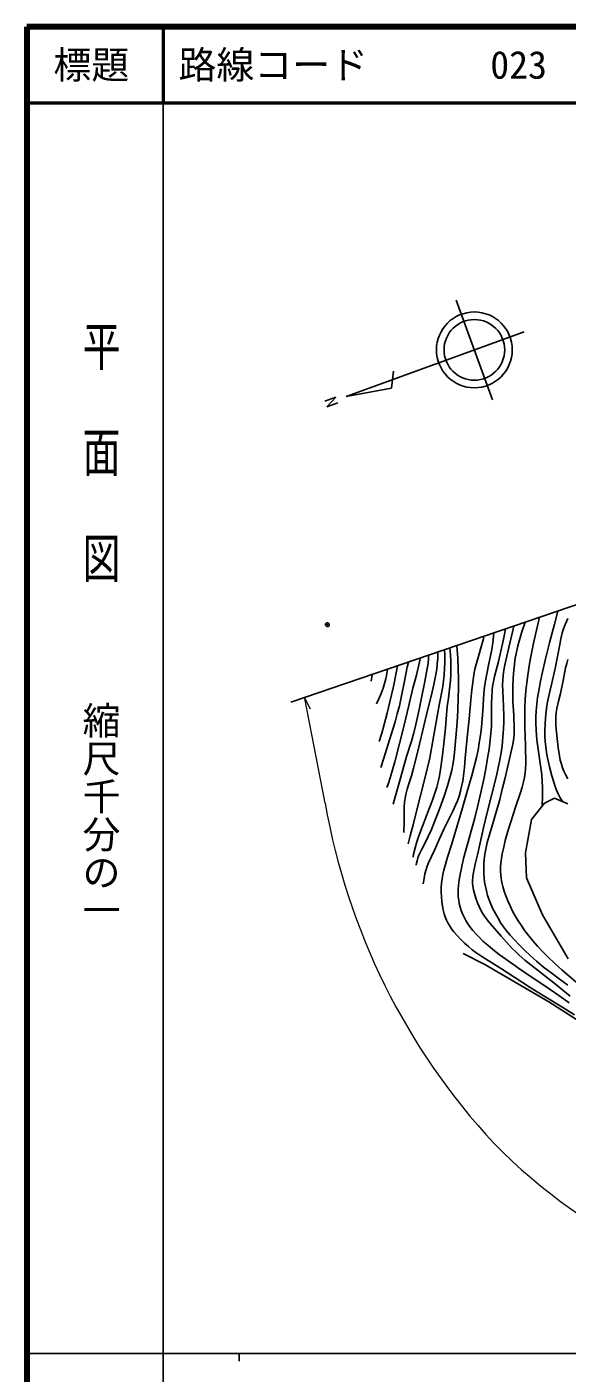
# Model space of a CAD drawing. Units: millimetres, scale not verified. Extents: x 40000 to 680000, y 20000 to 380000.
# Drawn here: x 40000 to 111276, y 202409 to 380000 of the extents above; entities that cross this region are included whole.
import ezdxf
from ezdxf.enums import TextEntityAlignment as Align

# ---------------------------------------------------------------- set-up
doc = ezdxf.new("R2010")
doc.units = ezdxf.units.MM
doc.header["$LTSCALE"] = 1000
doc.header["$PDMODE"] = 32
doc.header["$PDSIZE"] = 500
for name, color, linetype, lineweight in [('M-BGD', 7, 'Continuous', 25), ('M-BMK-OTRS', 5, 'Continuous', 25), ('M-BMK-SRVR', 3, 'Continuous', 25), ('M-STR-HTXT', 7, 'Continuous', 13), ('M-TTL', 2, 'Continuous', 140), ('M-TTL-BAND', 7, 'Continuous', 25), ('M-TTL-LINE', 7, 'Continuous', 50)]:
    doc.layers.add(name, color=color, linetype=linetype, lineweight=lineweight)
doc.layers.add('M-OTRS', color=6, linetype='Continuous')
doc.layers.add('M-TTL-TXT', color=7, linetype='Continuous')
doc.styles.add('@ＭＳ ゴシック', font='')
doc.styles.add('ＭＳ ゴシック', font='')
doc.styles.get('@ＭＳ ゴシック').set_extended_font_data('@MS Gothic')
doc.styles.get('ＭＳ ゴシック').set_extended_font_data('MS Gothic')

msp = doc.modelspace()

# ---------------------------------------------------------------- linework, layer by layer
at = {"layer": 'M-BGD'}
for p, q in [((107640, 302113), (107237, 300432)), ((110057, 302937), (109599, 301189)), ((111355, 301956), (111013, 301172)), ((103089, 300351), (102828, 298990)), ((103127, 300575), (103089, 300351)), ((104135, 300374), (103579, 298123)), ((104260, 300961), (104135, 300374)), ((105306, 300195), (105029, 299271)), ((105729, 301462), (105306, 300195)), ((107237, 300432), (106856, 298699)), ((109599, 301189), (108975, 298768)), ((110816, 300615), (110647, 300049)), ((111013, 301172), (110816, 300615)), ((96731, 298395), (96846, 296726)), ((100237, 299292), (99959, 298198)), ((100309, 299615), (100237, 299292)), ((101472, 298729), (101335, 297869)), ((101579, 299590), (101472, 298729)), ((101622, 300062), (101579, 299590)), ((102828, 298990), (102535, 297628)), ((105029, 299271), (104780, 298338)), ((106856, 298699), (106504, 296957)), ((108975, 298768), (108450, 296649)), ((110300, 298519), (110013, 296929)), ((110459, 299289), (110300, 298519)), ((110647, 300049), (110459, 299289)), ((91822, 296223), (91922, 296756)), ((92925, 296022), (92987, 296688)), ((92987, 296688), (93010, 297127)), ((94208, 296703), (94152, 295943)), ((94234, 297461), (94208, 296703)), ((94233, 297544), (94234, 297461)), ((95103, 297841), (95127, 297174)), ((95127, 297174), (95131, 296189)), ((95808, 298081), (95876, 297221)), ((95876, 297221), (95921, 296284)), ((96846, 296726), (96915, 295353)), ((99652, 297115), (99369, 296193)), ((99959, 298198), (99652, 297115)), ((101335, 297869), (100905, 295812)), ((102535, 297628), (102217, 296289)), ((103579, 298123), (103046, 295839)), ((104441, 296715), (104325, 295935)), ((104596, 297533), (104441, 296715)), ((104780, 298338), (104596, 297533)), ((106504, 296957), (106278, 295721)), ((108450, 296649), (107952, 294516)), ((110013, 296929), (109696, 295347)), ((87593, 295281), (87496, 294709)), ((88783, 295011), (88359, 292992)), ((88917, 295732), (88783, 295011)), ((90182, 295526), (89766, 293477)), ((90332, 296214), (90182, 295526)), ((91389, 294482), (91822, 296223)), ((92518, 293637), (92832, 295355)), ((92832, 295355), (92925, 296022)), ((94072, 295259), (93962, 294571)), ((94152, 295943), (94072, 295259)), ((95107, 295340), (95053, 294493)), ((95131, 296189), (95107, 295340)), ((95921, 296284), (95937, 295343)), ((95937, 295343), (95922, 294568)), ((96915, 295353), (96953, 293980)), ((99114, 295262), (98974, 294562)), ((99369, 296193), (99114, 295262)), ((100905, 295812), (100506, 293753)), ((101868, 294947), (101694, 294298)), ((102217, 296289), (101868, 294947)), ((102928, 295148), (102838, 294450)), ((103046, 295839), (102928, 295148)), ((104240, 295150), (104160, 294068)), ((104325, 295935), (104240, 295150)), ((106278, 295721), (106082, 294475)), ((109696, 295347), (109212, 293263)), ((111083, 295449), (110751, 293760)), ((111224, 296005), (111083, 295449)), ((111393, 296550), (111224, 296005)), ((85414, 293694), (85558, 294512)), ((85558, 294512), (85570, 294591)), ((87186, 293377), (87002, 292787)), ((87341, 293975), (87186, 293377)), ((87496, 294709), (87341, 293975)), ((89766, 293477), (89470, 291961)), ((90926, 292744), (91389, 294482)), ((92174, 291917), (92518, 293637)), ((93683, 293233), (93373, 291899)), ((93962, 294571), (93683, 293233)), ((94975, 293731), (94866, 292967)), ((95053, 294493), (94975, 293731)), ((95877, 293792), (95757, 292621)), ((95922, 294568), (95877, 293792)), ((96953, 293980), (96951, 292732)), ((98863, 293851), (98696, 292531)), ((98974, 294562), (98863, 293851)), ((100506, 293753), (100389, 292919)), ((101454, 293039), (101389, 292433)), ((101549, 293641), (101454, 293039)), ((101694, 294298), (101549, 293641)), ((102790, 293824), (102771, 293192)), ((102771, 293192), (102786, 292325)), ((102838, 294450), (102790, 293824)), ((104160, 294068), (104111, 292985)), ((105950, 293454), (105847, 292425)), ((106082, 294475), (105950, 293454)), ((107725, 293463), (107527, 292400)), ((107952, 294516), (107725, 293463)), ((109212, 293263), (108756, 291170)), ((110751, 293760), (110387, 292071)), ((86440, 291369), (86141, 290692)), ((86736, 292074), (86440, 291369)), ((87002, 292787), (86736, 292074)), ((88359, 292992), (87904, 290975)), ((89470, 291961), (89144, 290449)), ((90354, 290313), (90926, 292744)), ((91765, 289944), (92174, 291917)), ((93373, 291899), (92782, 289477)), ((94866, 292967), (94411, 290517)), ((95607, 291450), (95469, 290342)), ((95757, 292621), (95607, 291450)), ((96919, 291477), (96852, 289860)), ((96951, 292732), (96919, 291477)), ((98696, 292531), (98559, 291208)), ((100301, 292076), (100149, 289827)), ((100389, 292919), (100301, 292076)), ((101339, 291627), (101320, 290819)), ((101389, 292433), (101339, 291627)), ((102786, 292325), (102832, 291451)), ((102832, 291451), (102903, 290300)), ((104111, 292985), (104098, 292016)), ((104098, 292016), (104114, 291045)), ((105766, 291296), (105716, 290165)), ((105847, 292425), (105766, 291296)), ((107393, 291526), (107288, 290647)), ((107527, 292400), (107393, 291526)), ((110387, 292071), (110143, 291067)), ((87904, 290975), (87544, 289472)), ((89144, 290449), (88874, 289384)), ((89786, 287888), (90354, 290313)), ((91326, 287974), (91765, 289944)), ((92782, 289477), (92202, 287047)), ((94411, 290517), (93957, 288063)), ((95469, 290342), (95363, 289233)), ((96852, 289860), (96755, 288241)), ((98559, 291208), (98339, 288726)), ((100149, 289827), (99966, 287580)), ((101320, 290819), (101316, 289270)), ((102903, 290300), (102945, 289150)), ((104114, 291045), (104229, 289176)), ((105716, 290165), (105693, 288909)), ((107216, 289796), (107174, 288936)), ((107288, 290647), (107216, 289796)), ((108518, 289667), (108432, 288833)), ((108623, 290421), (108518, 289667)), ((108756, 291170), (108623, 290421)), ((109845, 289535), (109791, 289004)), ((109929, 290064), (109845, 289535)), ((110143, 291067), (109929, 290064)), ((87154, 287972), (86831, 286839)), ((87544, 289472), (87154, 287972)), ((88574, 288322), (87845, 285936)), ((88874, 289384), (88574, 288322)), ((89163, 285471), (89786, 287888)), ((91052, 286874), (91326, 287974)), ((93957, 288063), (93567, 285806)), ((95363, 289233), (95228, 287535)), ((96755, 288241), (96609, 286258)), ((98339, 288726), (98089, 286240)), ((101282, 287719), (101222, 286817)), ((101316, 289270), (101282, 287719)), ((102936, 288284), (102897, 287415)), ((102945, 289150), (102936, 288284)), ((104229, 289176), (104314, 287313)), ((105693, 288909), (105701, 287644)), ((107174, 288936), (107164, 288115)), ((107164, 288115), (107184, 287294)), ((108375, 287997), (108352, 287225)), ((108432, 288833), (108375, 287997)), ((109791, 289004), (109777, 288424)), ((109777, 288424), (109794, 287838)), ((109794, 287838), (109859, 286975)), ((86831, 286839), (86479, 285715)), ((87845, 285936), (87100, 283552)), ((90748, 285777), (91052, 286874)), ((92202, 287047), (91622, 284622)), ((95228, 287535), (95063, 285842)), ((96609, 286258), (96433, 284274)), ((98089, 286240), (97939, 284885)), ((99846, 286557), (99695, 285540)), ((99966, 287580), (99846, 286557)), ((101222, 286817), (101131, 285912)), ((102812, 286289), (102696, 285165)), ((102897, 287415), (102812, 286289)), ((104251, 286203), (104165, 285598)), ((104298, 286757), (104251, 286203)), ((104314, 287313), (104298, 286757)), ((105701, 287644), (105778, 285220)), ((107184, 287294), (107234, 286480)), ((107234, 286480), (107315, 285663)), ((108352, 287225), (108359, 286454)), ((108359, 286454), (108394, 285744)), ((109859, 286975), (109955, 286105)), ((109955, 286105), (110096, 284958)), ((88537, 283052), (89163, 285471)), ((90107, 283734), (90748, 285777)), ((91622, 284622), (91012, 282201)), ((93567, 285806), (93148, 283556)), ((95063, 285842), (94830, 283933)), ((96433, 284274), (96334, 283465)), ((97939, 284885), (97817, 283521)), ((99525, 284582), (99323, 283624)), ((99695, 285540), (99525, 284582)), ((100975, 284722), (100789, 283530)), ((101131, 285912), (100975, 284722)), ((102570, 284240), (102414, 283319)), ((102696, 285165), (102570, 284240)), ((104048, 284990), (103530, 282883)), ((104165, 285598), (104048, 284990)), ((105778, 285220), (105825, 282798)), ((107315, 285663), (107640, 283496)), ((108394, 285744), (108459, 285032)), ((108459, 285032), (108567, 284298)), ((108567, 284298), (108706, 283568)), ((110096, 284958), (110267, 283822)), ((87100, 283552), (86706, 282319)), ((88252, 281991), (88537, 283052)), ((89494, 281679), (90107, 283734)), ((93148, 283556), (92873, 282287)), ((94830, 283933), (94565, 282023)), ((96204, 282657), (96059, 281963)), ((96334, 283465), (96204, 282657)), ((97817, 283521), (97727, 282362)), ((99035, 282429), (98717, 281236)), ((99323, 283624), (99035, 282429)), ((100789, 283530), (100549, 282140)), ((102414, 283319), (102196, 282263)), ((103530, 282883), (103043, 280776)), ((105825, 282798), (105793, 282187)), ((107640, 283496), (107934, 281331)), ((108706, 283568), (108976, 282381)), ((108976, 282381), (109278, 281193)), ((110267, 283822), (110378, 283275)), ((110378, 283275), (110519, 282737)), ((110519, 282737), (110677, 282265)), ((87695, 280218), (87941, 280946)), ((87941, 280946), (88252, 281991)), ((88996, 279809), (89494, 281679)), ((90728, 281180), (90415, 280164)), ((91012, 282201), (90728, 281180)), ((92567, 281020), (91940, 278605)), ((92873, 282287), (92567, 281020)), ((94423, 281210), (94250, 280399)), ((94565, 282023), (94423, 281210)), ((95883, 281271), (95479, 279894)), ((96059, 281963), (95883, 281271)), ((97606, 281205), (97500, 280510)), ((97727, 282362), (97606, 281205)), ((98717, 281236), (98105, 279113)), ((100281, 280757), (99900, 279010)), ((100549, 282140), (100281, 280757)), ((101948, 281213), (101332, 278797)), ((102196, 282263), (101948, 281213)), ((103043, 280776), (102727, 279420)), ((105641, 280987), (105520, 280404)), ((105731, 281575), (105641, 280987)), ((105793, 282187), (105731, 281575)), ((107934, 281331), (107991, 280501)), ((109278, 281193), (109474, 280492)), ((110677, 282265), (110864, 281801)), ((110864, 281801), (111100, 281298)), ((111100, 281298), (111364, 280807)), ((87488, 279676), (87695, 280218)), ((88469, 277949), (88996, 279809)), ((90194, 279445), (90001, 278716)), ((90415, 280164), (90194, 279445)), ((93873, 279055), (93504, 278010)), ((94076, 279723), (93873, 279055)), ((94250, 280399), (94076, 279723)), ((95479, 279894), (95047, 278526)), ((97203, 279160), (97015, 278511)), ((97363, 279815), (97203, 279160)), ((97500, 280510), (97363, 279815)), ((98105, 279113), (97464, 276996)), ((99900, 279010), (99490, 277265)), ((102727, 279420), (102382, 278067)), ((105127, 278998), (104465, 277062)), ((105338, 279699), (105127, 278998)), ((105520, 280404), (105338, 279699)), ((107991, 280501), (108017, 279668)), ((108017, 279668), (108018, 278472)), ((109474, 280492), (109698, 279802)), ((109698, 279802), (109888, 279309)), ((109888, 279309), (110104, 278828)), ((110104, 278828), (110334, 278392)), ((88315, 277480), (88469, 277949)), ((89785, 277109), (89764, 276465)), ((89836, 277743), (89785, 277109)), ((89904, 278234), (89836, 277743)), ((90001, 278716), (89904, 278234)), ((91940, 278605), (91338, 276183)), ((93504, 278010), (93105, 276968)), ((94678, 277438), (94282, 276361)), ((95047, 278526), (94678, 277438)), ((96574, 277316), (96248, 276608)), ((96809, 277911), (96574, 277316)), ((97015, 278511), (96809, 277911)), ((99490, 277265), (99082, 275657)), ((101332, 278797), (100732, 276373)), ((102382, 278067), (101683, 275677)), ((104465, 277062), (103837, 275133)), ((106569, 275449), (108275, 277615)), ((108018, 278472), (107996, 277261)), ((108275, 277615), (109603, 278241)), ((109603, 278241), (111372, 277516)), ((110334, 278392), (110672, 277803)), ((89764, 276465), (89764, 275109)), ((91338, 276183), (90965, 274730)), ((93105, 276968), (92399, 275132)), ((94282, 276361), (93843, 275246)), ((95893, 275908), (95444, 275043)), ((96248, 276608), (95893, 275908)), ((97464, 276996), (96751, 274609)), ((99082, 275657), (98645, 274055)), ((100732, 276373), (100250, 274362)), ((101683, 275677), (100976, 273278)), ((105783, 271055), (106569, 275449)), ((89734, 273750), (89732, 273717)), ((89764, 275109), (89734, 273750)), ((90965, 274730), (90562, 273281)), ((92399, 275132), (91718, 273280)), ((93375, 274137), (92944, 273191)), ((93843, 275246), (93375, 274137)), ((95022, 274165), (94418, 272783)), ((95444, 275043), (95022, 274165)), ((96751, 274609), (96053, 272211)), ((98645, 274055), (98119, 272172)), ((100250, 274362), (99798, 272351)), ((103470, 273912), (103128, 272671)), ((103837, 275133), (103470, 273912)), ((90375, 272594), (90292, 272230)), ((90562, 273281), (90375, 272594)), ((91458, 272493), (91226, 271697)), ((91718, 273280), (91458, 272493)), ((92485, 272254), (92093, 271506)), ((92944, 273191), (92485, 272254)), ((94418, 272783), (93783, 271406)), ((96053, 272211), (95513, 270479)), ((98119, 272172), (97622, 270283)), ((99798, 272351), (99496, 270963)), ((100752, 272412), (100557, 271539)), ((100976, 273278), (100752, 272412)), ((102909, 271796), (102717, 270908)), ((103128, 272671), (102909, 271796)), ((91025, 270854), (90950, 270481)), ((91226, 271697), (91025, 270854)), ((91473, 270007), (91367, 269519)), ((91586, 270380), (91473, 270007)), ((91728, 270745), (91586, 270380)), ((92093, 271506), (91728, 270745)), ((93368, 270577), (92980, 269738)), ((93783, 271406), (93368, 270577)), ((95513, 270479), (95004, 268742)), ((97622, 270283), (97376, 269236)), ((99496, 270963), (99161, 269562)), ((100341, 270177), (100291, 269575)), ((100434, 270861), (100341, 270177)), ((100557, 271539), (100434, 270861)), ((102613, 270288), (102539, 269665)), ((102717, 270908), (102613, 270288)), ((105936, 267726), (105783, 271055)), ((91367, 269519), (91351, 269415)), ((92519, 268263), (92401, 267675)), ((92666, 268843), (92519, 268263)), ((92810, 269297), (92666, 268843)), ((92980, 269738), (92810, 269297)), ((94874, 268177), (94773, 267602)), ((95004, 268742), (94874, 268177)), ((97157, 268171), (97039, 267477)), ((97376, 269236), (97157, 268171)), ((98878, 268243), (98825, 267818)), ((99005, 268903), (98878, 268243)), ((99161, 269562), (99005, 268903)), ((100291, 269575), (100271, 268965)), ((100271, 268965), (100281, 268365)), ((100281, 268365), (100322, 267765)), ((102504, 269137), (102499, 268605)), ((102499, 268605), (102524, 268138)), ((102539, 269665), (102504, 269137)), ((92401, 267675), (92286, 266933)), ((94677, 266480), (94673, 265869)), ((94710, 267043), (94677, 266480)), ((94773, 267602), (94710, 267043)), ((96951, 266775), (96911, 266241)), ((97039, 267477), (96951, 266775)), ((98825, 267818), (98803, 267392)), ((98803, 267392), (98815, 267022)), ((98815, 267022), (98857, 266652)), ((98857, 266652), (98947, 266176)), ((100322, 267765), (100394, 267179)), ((100394, 267179), (100496, 266592)), ((100496, 266592), (100628, 266011)), ((102524, 268138), (102579, 267669)), ((102579, 267669), (102673, 267143)), ((102673, 267143), (102797, 266622)), ((102797, 266622), (102979, 266004)), ((108049, 262854), (105936, 267726)), ((94673, 265869), (94699, 265250)), ((94699, 265250), (94753, 264630)), ((94753, 264630), (94837, 264014)), ((96911, 266241), (96901, 265702)), ((96901, 265702), (96921, 265247)), ((96921, 265247), (96971, 264795)), ((96971, 264795), (97052, 264341)), ((98947, 266176), (99068, 265697)), ((99068, 265697), (99256, 265079)), ((99256, 265079), (99473, 264467)), ((100628, 266011), (100790, 265433)), ((100790, 265433), (100990, 264851)), ((100990, 264851), (101217, 264281)), ((102979, 266004), (103191, 265390)), ((103191, 265390), (103460, 264708)), ((103460, 264708), (103756, 264039)), ((94837, 264014), (94933, 263509)), ((94933, 263509), (95059, 263008)), ((95059, 263008), (95195, 262584)), ((97052, 264341), (97164, 263892)), ((97164, 263892), (97308, 263436)), ((97308, 263436), (97481, 262990)), ((97481, 262990), (97682, 262551)), ((99473, 264467), (99680, 263968)), ((99680, 263968), (99913, 263483)), ((99913, 263483), (100135, 263083)), ((100135, 263083), (100384, 262698)), ((101217, 264281), (101500, 263652)), ((101500, 263652), (101814, 263032)), ((101814, 263032), (102164, 262403)), ((103756, 264039), (104087, 263367)), ((104087, 263367), (104445, 262709)), ((111412, 257064), (108049, 262854)), ((95195, 262584), (95359, 262173)), ((95359, 262173), (95540, 261802)), ((95540, 261802), (95748, 261445)), ((95748, 261445), (96028, 261031)), ((97682, 262551), (97911, 262125)), ((97911, 262125), (98188, 261677)), ((98188, 261677), (98490, 261246)), ((98490, 261246), (98852, 260785)), ((100384, 262698), (100751, 262202)), ((100751, 262202), (101147, 261719)), ((101147, 261719), (102581, 260063)), ((102164, 262403), (102543, 261785)), ((102543, 261785), (102897, 261260)), ((102897, 261260), (103279, 260748)), ((104445, 262709), (104814, 262087)), ((104814, 262087), (105211, 261478)), ((105211, 261478), (105708, 260773)), ((96028, 261031), (96333, 260632)), ((96333, 260632), (96762, 260131)), ((96762, 260131), (97214, 259650)), ((97214, 259650), (97724, 259145)), ((98852, 260785), (99241, 260339)), ((99241, 260339), (99699, 259861)), ((99699, 259861), (100180, 259404)), ((100180, 259404), (100818, 258840)), ((102581, 260063), (104035, 258431)), ((103279, 260748), (103763, 260162)), ((103763, 260162), (104272, 259592)), ((104272, 259592), (104950, 258884)), ((105708, 260773), (106227, 260087)), ((106227, 260087), (106789, 259397)), ((106789, 259397), (107376, 258722)), ((97554, 257783), (100402, 256299)), ((97724, 259145), (98253, 258665)), ((98253, 258665), (98736, 258264)), ((98736, 258264), (99242, 257883)), ((99242, 257883), (100037, 257346)), ((100818, 258840), (101477, 258298)), ((101477, 258298), (102329, 257640)), ((102329, 257640), (103204, 257003)), ((104035, 258431), (104493, 257969)), ((104493, 257969), (104974, 257527)), ((104950, 258884), (105653, 258193)), ((104974, 257527), (105713, 256894)), ((105653, 258193), (106445, 257454)), ((107376, 258722), (108037, 258018)), ((108037, 258018), (108719, 257336)), ((100037, 257346), (100848, 256834)), ((100402, 256299), (108860, 251377)), ((100848, 256834), (102621, 255734)), ((102621, 255734), (104380, 254607)), ((103204, 257003), (104858, 255835)), ((104858, 255835), (106526, 254695)), ((105713, 256894), (106473, 256284)), ((106445, 257454), (107257, 256736)), ((106473, 256284), (108121, 255012)), ((107257, 256736), (108172, 255976)), ((108172, 255976), (109110, 255237)), ((108719, 257336), (109640, 256462)), ((109640, 256462), (110584, 255607)), ((104380, 254607), (106422, 253287)), ((106526, 254695), (108356, 253476)), ((108121, 255012), (109750, 253717)), ((109110, 255237), (110224, 254408)), ((110224, 254408), (111359, 253601)), ((110584, 255607), (112467, 253973)), ((106422, 253287), (108484, 251989)), ((108356, 253476), (110173, 252231)), ((109750, 253717), (111665, 252122)), ((110173, 252231), (111537, 251237)), ((108484, 251989), (110381, 250842)), ((108860, 251377), (114710, 247630)), ((110381, 250842), (112263, 249668))]:
    msp.add_line(p, q, dxfattribs=at)
at = {"layer": 'M-BMK-OTRS'}
msp.add_line((74817, 290927), (190402, 330319), dxfattribs=at)
at = {"layer": 'M-BMK-SRVR'}
for p, q in [((96653, 343974), (101429, 330814)), ((82121, 331253), (105621, 339782)), ((88102, 332360), (88360, 334581)), ((82121, 331253), (88102, 332360)), ((80778, 331153), (79324, 330617)), ((79596, 329872), (80778, 331153)), ((81047, 330399), (79596, 329872))]:
    msp.add_line(p, q, dxfattribs=at)
for radius in [5000, 4000]:
    msp.add_circle((99041, 337394), radius, dxfattribs=at)
at = {"layer": 'M-OTRS'}
msp.add_point((79643, 301140), dxfattribs=at)
at = {"layer": 'M-STR-HTXT'}
for p, q in [((79349, 277606), (76670, 291411)), ((76670, 291411), (77369, 290018))]:
    msp.add_line(p, q, dxfattribs=at)
for centre, radius, start, end in [((166312, 292797), 88280, 189.90842, 222.88419), ((154005, 284048), 73335, 224.41966, 305.50676)]:
    msp.add_arc(centre, radius, start, end, dxfattribs=at)
at = {"layer": 'M-TTL'}
for p, q in [((40000, 380000), (40000, 20000)), ((680000, 380000), (40000, 380000))]:
    msp.add_line(p, q, dxfattribs=at)
at = {"layer": 'M-TTL-BAND'}
for p, q in [((58000, 370000), (58000, 20000)), ((40000, 205000), (579000, 205000)), ((68000, 205000), (68000, 204000))]:
    msp.add_line(p, q, dxfattribs=at)
at = {"layer": 'M-TTL-LINE'}
for p, q in [((58000, 380000), (58000, 370000)), ((40000, 370000), (680000, 370000))]:
    msp.add_line(p, q, dxfattribs=at)

# ---------------------------------------------------------------- texts
at = {"layer": 'M-TTL-BAND', "style": '@ＭＳ ゴシック', "width": 1.4}
msp.add_text('平  面  図', height=3666, rotation=270, dxfattribs=at).set_placement((49777, 306475), align=Align.MIDDLE_RIGHT)
at = {"layer": 'M-TTL-BAND', "style": '@ＭＳ ゴシック'}
msp.add_text('縮尺千分の一', height=3666, rotation=270, dxfattribs=at).set_placement((49777, 261030), align=Align.MIDDLE_RIGHT)
at = {"layer": 'M-TTL-TXT', "style": 'ＭＳ ゴシック'}
msp.add_text('標題', height=3666, dxfattribs=at).set_placement((48500, 375000), align=Align.MIDDLE_CENTER)
for s, p in [('路線コード', (60000, 375000)), ('023', (101142, 375000))]:
    msp.add_text(s, height=3666, dxfattribs=at).set_placement(p, align=Align.MIDDLE_LEFT)

doc.saveas('drawing.dxf')
